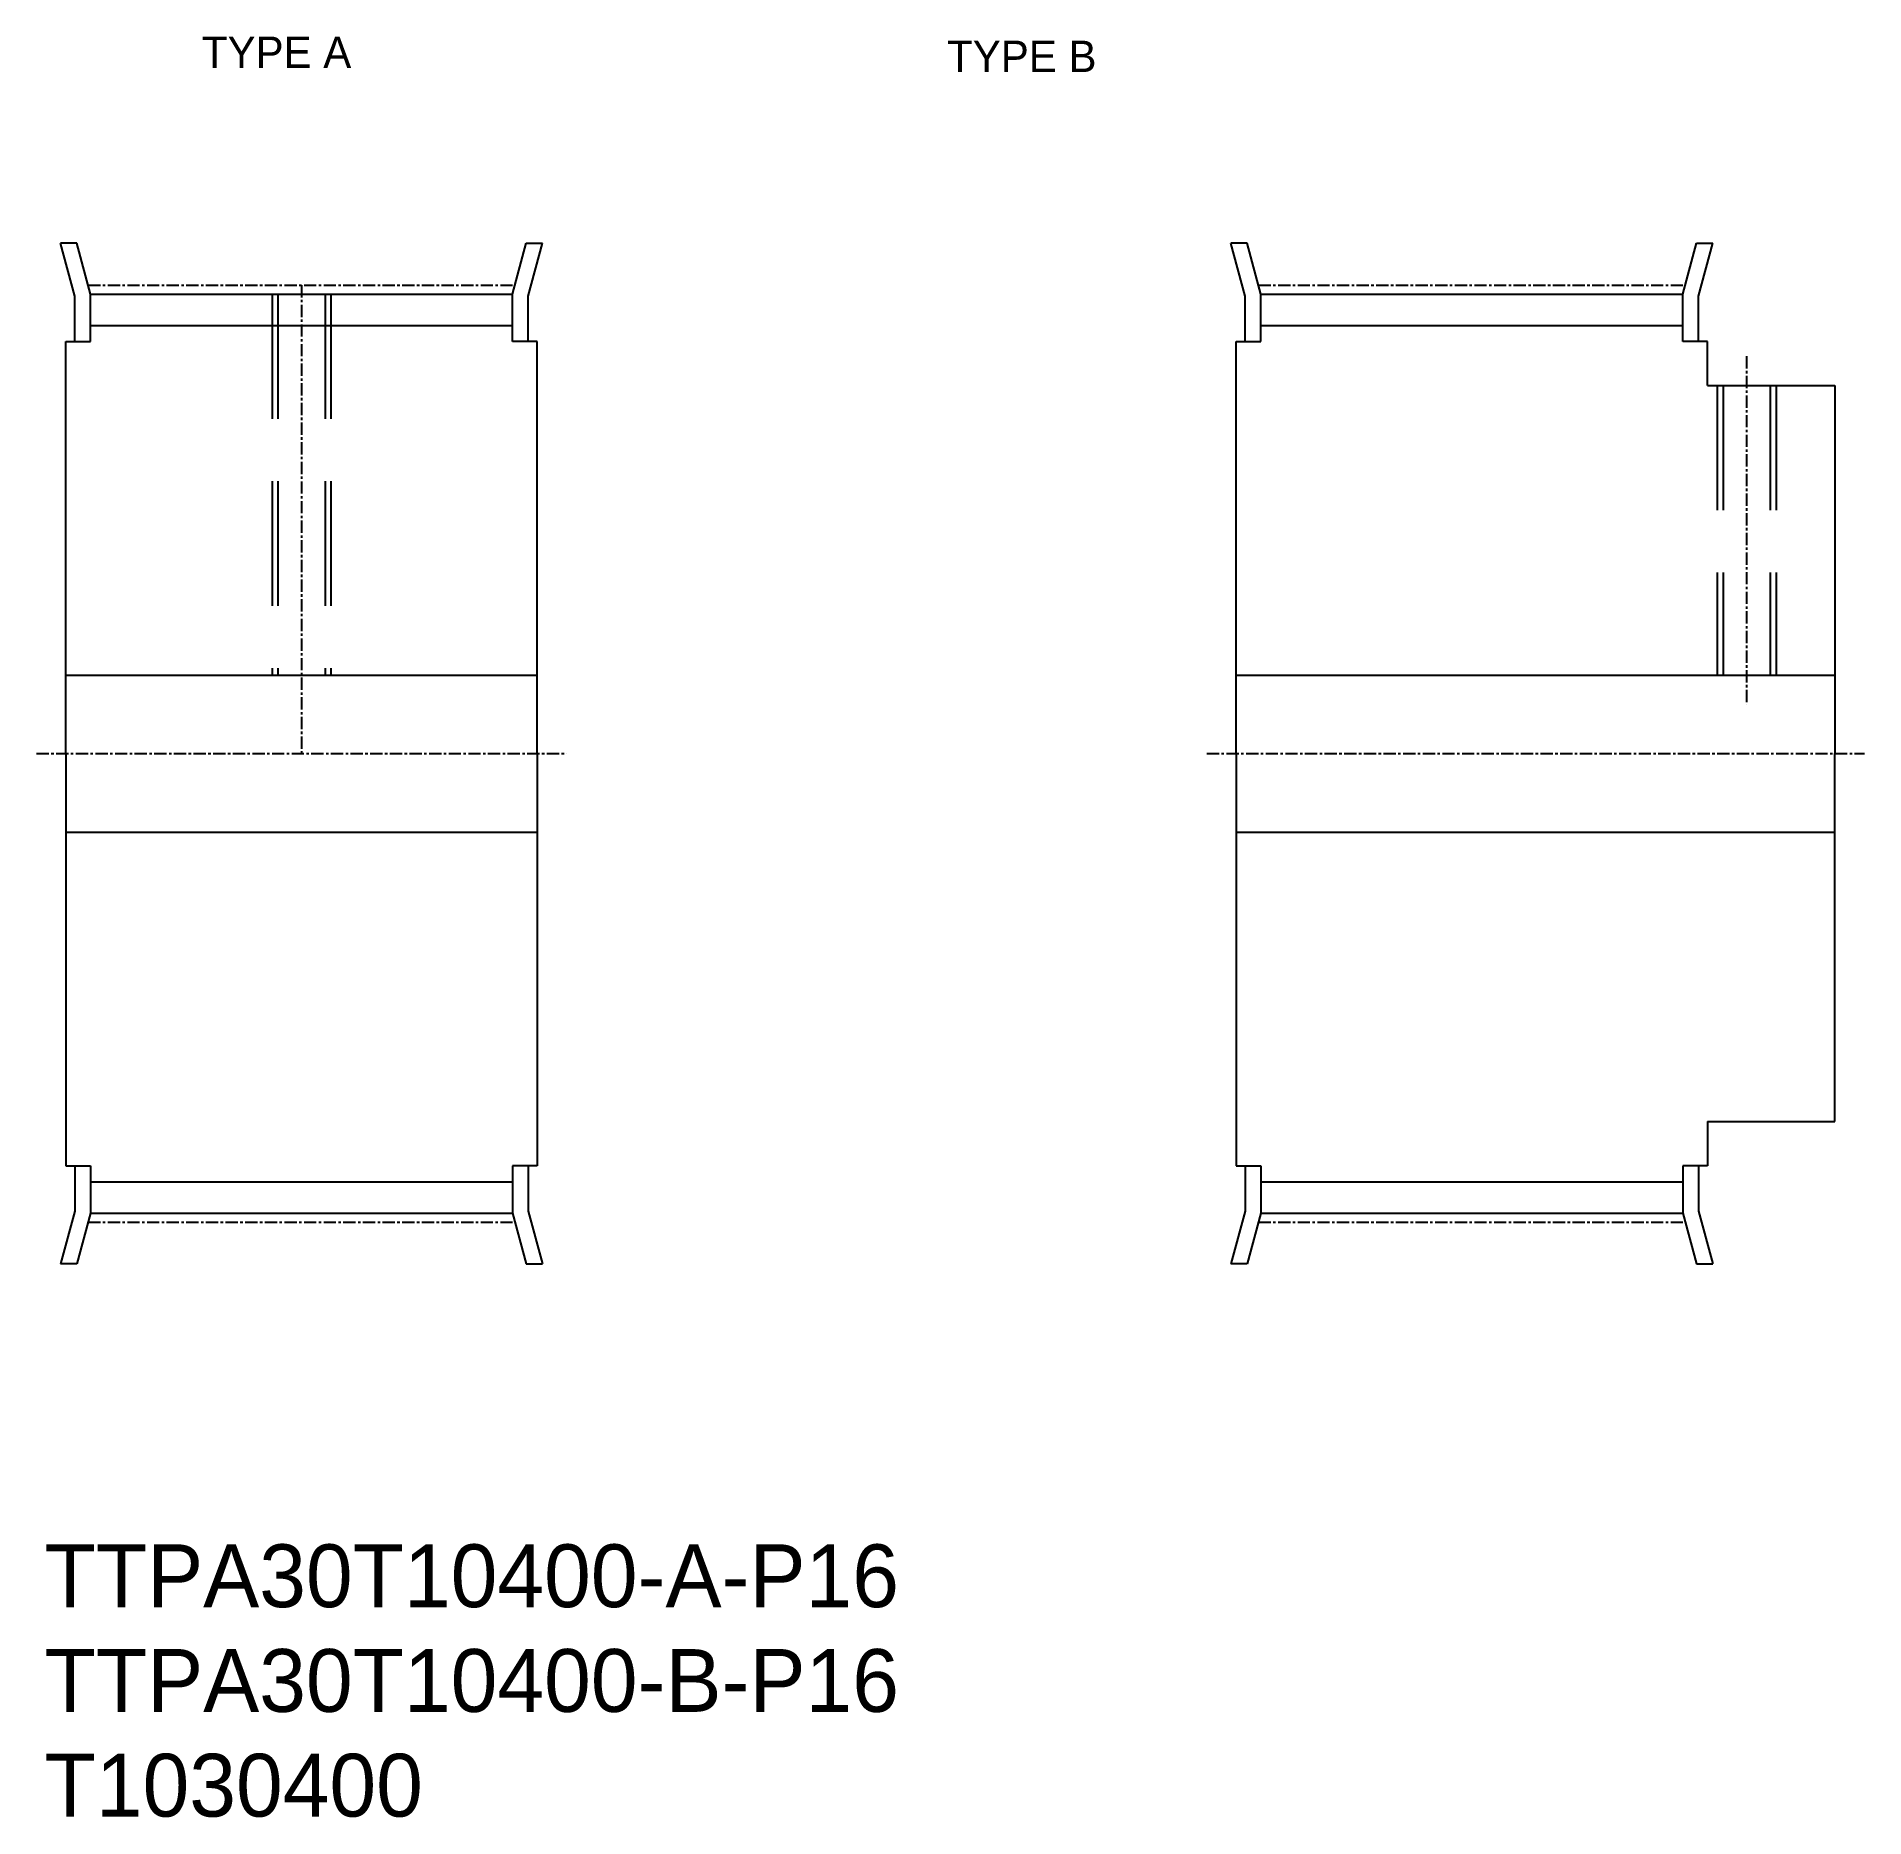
# Model space of a CAD drawing. Extents: x -282 to -96, y -61 to 120.
import ezdxf

# ---------------------------------------------------------------- set-up
doc = ezdxf.new("R2010")
doc.units = 0
doc.linetypes.add('CENTER', pattern=[2, 1.25, -0.25, 0.25, -0.25])
doc.linetypes.add('DASHED', pattern=[19.05, 12.7, -6.35])
doc.layers.get('0').update_dxf_attribs({"linetype": 'CONTINUOUS'})
doc.layers.add('CENTER', color=1, linetype='CENTER')

# ---------------------------------------------------------------- blocks, each defined once
blk = doc.blocks.new('*U2')
at = {"color": 7, "linetype": 'CONTINUOUS'}
for s, p in [('TTPA30T10400-A-P16', (-281.28, -39.94)), ('TTPA30T10400-B-P16', (-281.28, -50.61)), ('T1030400', (-281.28, -61.28))]:
    blk.add_text(s, height=6.4, dxfattribs=at).set_placement(p)

msp = doc.modelspace()

# ---------------------------------------------------------------- linework, layer by layer
at = {"color": 7, "linetype": 'CONTINUOUS'}
for p, q in [((-277.98, 99.04), (-279.64, 99.04)), ((-278.2, 93.65), (-279.64, 99.04)), ((-276.6, 93.86), (-277.98, 99.04)), ((-233.6, 93.86), (-232.21, 99.04)), ((-232.21, 99.04), (-230.55, 99.04)), ((-232, 93.65), (-230.55, 99.04)), ((-158.96, 93.65), (-160.4, 99.04)), ((-158.74, 99.04), (-160.4, 99.04)), ((-157.36, 93.86), (-158.74, 99.04)), ((-114.36, 93.86), (-112.97, 99.04)), ((-112.97, 99.04), (-111.31, 99.04)), ((-112.76, 93.65), (-111.31, 99.04)), ((-278.2, 89.04), (-278.2, 93.65)), ((-276.6, 89.04), (-276.6, 93.86)), ((-276.6, 93.86), (-233.6, 93.86)), ((-233.6, 89.04), (-233.6, 93.86)), ((-232, 89.04), (-232, 93.65)), ((-158.96, 89.04), (-158.96, 93.65)), ((-157.36, 89.04), (-157.36, 93.86)), ((-157.36, 93.86), (-114.36, 93.86)), ((-114.36, 89.04), (-114.36, 93.86)), ((-112.76, 89.04), (-112.76, 93.65)), ((-276.6, 90.66), (-233.6, 90.66)), ((-157.36, 90.66), (-114.36, 90.66)), ((-279.1, 47.04), (-279.1, 89.04)), ((-279.1, 89.04), (-276.6, 89.04)), ((-231.1, 89.04), (-233.6, 89.04)), ((-231.1, 47.04), (-231.1, 89.04)), ((-159.86, 47.04), (-159.86, 89.04)), ((-159.86, 89.04), (-157.36, 89.04)), ((-111.86, 89.04), (-114.36, 89.04)), ((-111.86, 84.54), (-111.86, 89.04)), ((-111.86, 84.54), (-98.86, 84.54)), ((-98.86, 84.54), (-98.86, 47.04)), ((-279.1, 55.04), (-231.1, 55.04)), ((-159.86, 55.04), (-98.86, 55.04)), ((-279.1, 47.04), (-279.1, 5.04)), ((-231.1, 47.04), (-231.1, 5.04)), ((-159.86, 47.04), (-159.86, 5.04)), ((-98.86, 9.54), (-98.86, 47.04)), ((-279.1, 39.04), (-231.1, 39.04)), ((-159.86, 39.04), (-98.86, 39.04)), ((-111.86, 9.54), (-98.86, 9.54)), ((-111.86, 9.54), (-111.86, 5.04)), ((-279.1, 5.04), (-276.6, 5.04)), ((-278.2, 5.04), (-278.2, 0.42)), ((-276.6, 5.04), (-276.6, 0.21)), ((-233.6, 5.04), (-233.6, 0.21)), ((-231.1, 5.04), (-233.6, 5.04)), ((-232, 5.04), (-232, 0.42)), ((-159.86, 5.04), (-157.36, 5.04)), ((-158.96, 5.04), (-158.96, 0.42)), ((-157.36, 5.04), (-157.36, 0.21)), ((-111.86, 5.04), (-114.36, 5.04)), ((-114.36, 5.04), (-114.36, 0.21)), ((-112.76, 5.04), (-112.76, 0.42)), ((-276.6, 3.41), (-233.6, 3.41)), ((-157.36, 3.41), (-114.36, 3.41)), ((-278.2, 0.42), (-279.64, -4.96)), ((-276.6, 0.21), (-277.98, -4.96)), ((-276.6, 0.21), (-233.6, 0.21)), ((-233.6, 0.21), (-232.21, -4.96)), ((-232, 0.42), (-230.55, -4.96)), ((-158.96, 0.42), (-160.4, -4.96)), ((-157.36, 0.21), (-158.74, -4.96)), ((-157.36, 0.21), (-114.36, 0.21)), ((-114.36, 0.21), (-112.97, -4.96)), ((-112.76, 0.42), (-111.31, -4.96)), ((-277.98, -4.96), (-279.64, -4.96)), ((-232.21, -4.96), (-230.55, -4.96)), ((-158.74, -4.96), (-160.4, -4.96)), ((-112.97, -4.96), (-111.31, -4.96))]:
    msp.add_line(p, q, dxfattribs=at)
at = {"color": 3, "linetype": 'DASHED'}
for p, q in [((-258.1, 93.86), (-258.1, 55.04)), ((-257.5, 93.86), (-257.5, 55.04)), ((-252.7, 93.86), (-252.7, 55.04)), ((-252.1, 93.86), (-252.1, 55.04)), ((-110.86, 84.54), (-110.86, 55.04)), ((-110.26, 84.54), (-110.26, 55.04)), ((-105.46, 84.54), (-105.46, 55.04)), ((-104.86, 84.54), (-104.86, 55.04))]:
    msp.add_line(p, q, dxfattribs=at)
at = {"layer": 'CENTER', "color": 1, "linetype": 'CENTER'}
for p, q in [((-276.84, 94.78), (-233.35, 94.78)), ((-255.1, 94.78), (-255.1, 47.04)), ((-157.6, 94.78), (-114.11, 94.78)), ((-107.86, 87.54), (-107.86, 52.04)), ((-282.1, 47.04), (-228.1, 47.04)), ((-162.86, 47.04), (-95.86, 47.04)), ((-276.84, -0.71), (-233.35, -0.71)), ((-157.6, -0.71), (-114.11, -0.71))]:
    msp.add_line(p, q, dxfattribs=at)

# ---------------------------------------------------------------- block references
at = {"color": 7, "linetype": 'CONTINUOUS'}
msp.add_blockref('*U2', (0, 0), dxfattribs=at)

# ---------------------------------------------------------------- texts
for s, p in [('TYPE A', (-265.25, 116.91)), ('TYPE B', (-189.32, 116.49))]:
    msp.add_text(s, height=3.2, dxfattribs=at).set_placement(p)

doc.saveas('drawing.dxf')
